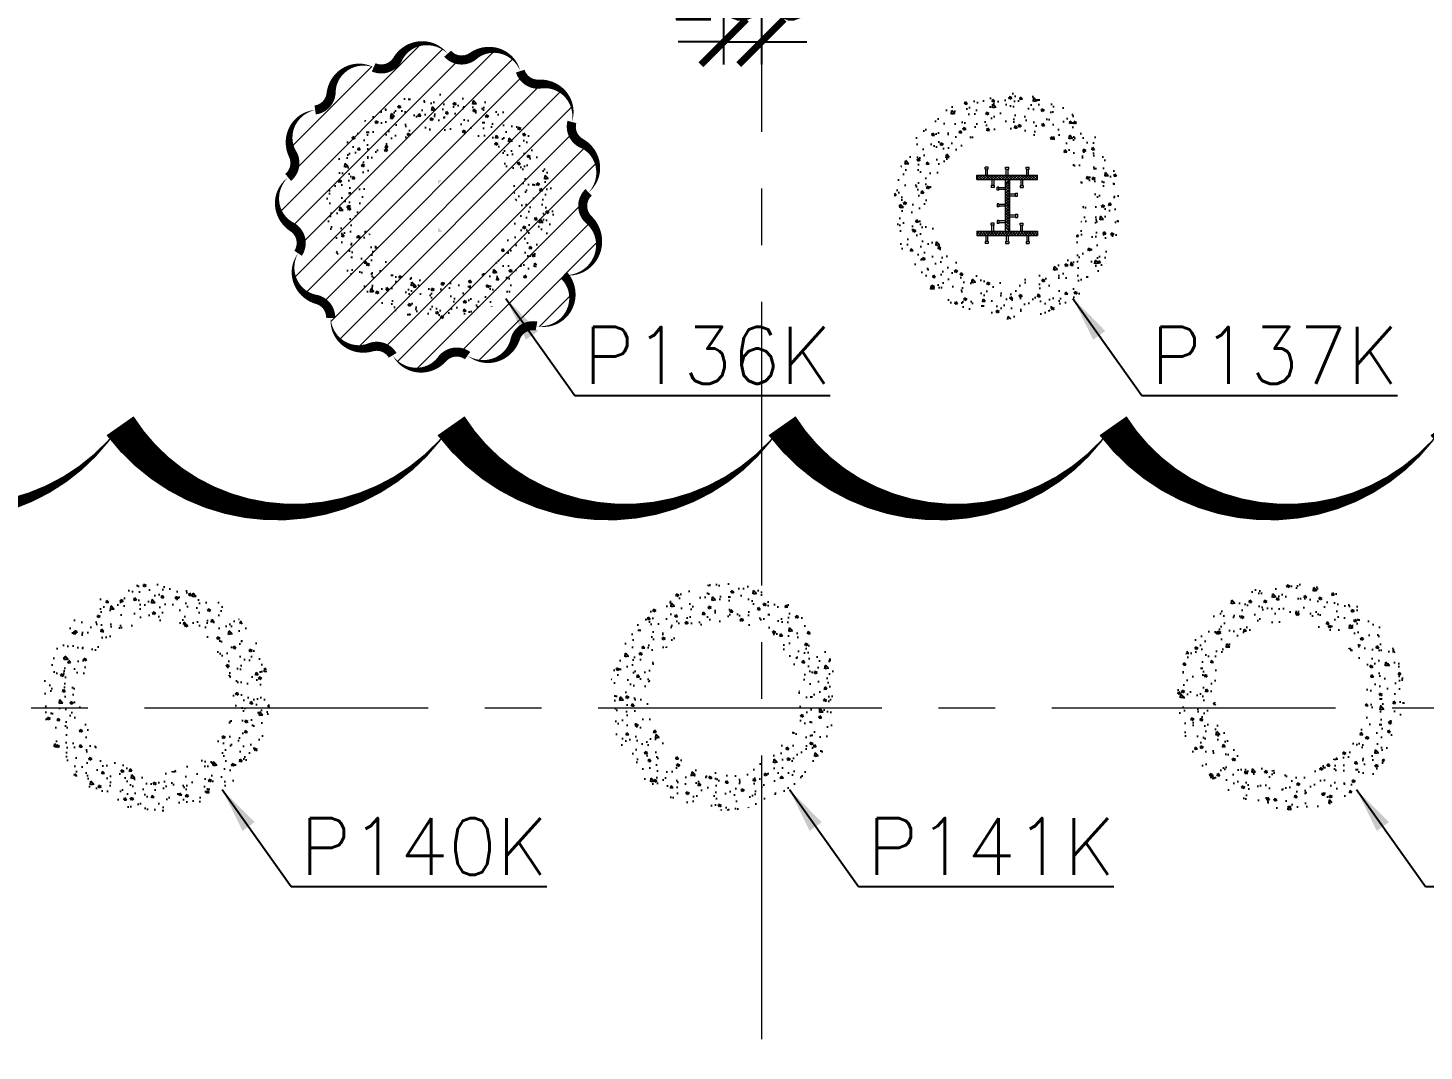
# Model space of a CAD drawing. Header units: millimetres. Extents: x -346728 to 1320345, y -537202 to -385966.
# Drawn here: x 165088 to 174320, y -442162 to -435397 of the extents above; entities that cross this region are included whole.
import ezdxf

# ---------------------------------------------------------------- set-up
doc = ezdxf.new("R2010")
doc.units = ezdxf.units.MM
doc.header["$LTSCALE"] = 100
doc.linetypes.add('X1326_GLB$0$CENTER', pattern=[2, 1.25, -0.25, 0.25, -0.25])
for name, color, linetype, lineweight in [('A-giao thong', 8, 'Continuous', 15), ('KCMANH', 8, 'Continuous', 13), ('KINGPOST', 5, 'Continuous', 20), ('X1326_GLB$0$A-tim', 8, 'X1326_GLB$0$CENTER', 9)]:
    doc.layers.add(name, color=color, linetype=linetype, lineweight=lineweight)
doc.layers.add('CL load', color=1, linetype='Continuous', plot=False)
for name, color, linetype in [('hach', 253, 'Continuous'), ('PILE MARK', 8, 'Continuous'), ('PL', 3, 'Continuous')]:
    doc.layers.add(name, color=color, linetype=linetype)
doc.styles.add('simplex', font='simplex.shx')
doc.dimstyles.new('100', dxfattribs={"dimscale": 150, "dimtxt": 2.5, "dimasz": 2, "dimexe": 1, "dimexo": 1, "dimgap": 1, "dimtad": 1, "dimdec": 0, "dimzin": 0, "dimdsep": 46, "dimtxsty": 'simplex', "dimblk": 'ARCHTICK', "dimcen": 1, "dimdle": 1, "dimclrd": 256, "dimclre": 256, "dimclrt": 6, "dimadec": 0, "dimazin": 0, "dimtfac": 1, "dimtdec": 0, "dimtix": 1, "dimtmove": 2, "dimatfit": 3, "dimfxl": 1, "dimtolj": 1, "dimtzin": 0, "dimarcsym": 0})
pattern_1 = [(45, (188543.33, 11377564.439), (-8.980256121, 8.980256121), []), (135, (188543.33, 11377564.439), (-8.980256121, -8.980256121), [])]

# ---------------------------------------------------------------- blocks, each defined once
blk = doc.blocks.new('_ArchTick')
at = {"color": 0, "linetype": 'ByBlock', "const_width": 0.15}
blk.add_lwpolyline([(-0.5, -0.5), (0.5, 0.5)], dxfattribs=at)
blk = doc.blocks.new('*D468')
at = {"layer": 'CL load', "lineweight": -2, "transparency": 16777216}
for p, q in [((169688.3, -434226.4), (169688.3, -435639.7)), ((169938.6, -434304.9), (169938.6, -435639.7)), ((169688.3, -435489.7), (169388.3, -435489.7)), ((169688.3, -435489.7), (169938.6, -435489.7)), ((169938.6, -435489.7), (170238.6, -435489.7))]:
    blk.add_line(p, q, dxfattribs=at)
at = {"layer": 'DEFPOINTS', "color": 0, "transparency": 16777216}
for p in [(169688.3, -434076.4, 0), (169938.6, -434154.9, 0), (169938.6, -435489.7)]:
    blk.add_point(p, dxfattribs=at)
at = {"layer": 'CL load', "lineweight": -2, "transparency": 16777216, "xscale": 300, "yscale": 300, "zscale": 300}
blk.add_blockref('_ArchTick', (169688.3, -435489.7), dxfattribs=at)
at = {"layer": 'CL load', "lineweight": -2, "transparency": 16777216, "xscale": 300, "yscale": 300, "zscale": 300, "rotation": 180}
blk.add_blockref('_ArchTick', (169938.6, -435489.7), dxfattribs=at)
at = {"layer": 'CL load', "color": 6, "transparency": 16777216, "insert": (169813.4, -435152.2), "char_height": 375, "attachment_point": 5, "style": 'simplex'}
blk.add_mtext('\\A1;250', dxfattribs=at)
blk = doc.blocks.new('LVL-KHUNGTEN')
blk.add_lwpolyline([(61072.9, 41092.8), (119123.5, 41092.8), (119123.5, 61.9), (61072.9, 61.9)], close=True)
blk = doc.blocks.new('KP50 TOI SAN L1')
at = {"ltscale": 0.1}
h = blk.add_hatch(color=3, dxfattribs=at)
h.dxf.hatch_style = 1
h.paths.add_polyline_path([(14.4, 171.2), (-14.4, 171.2), (-14.4, 142.4)])
h.paths.add_polyline_path([(-14.4, -142.4), (-14.4, -171.2), (14.4, -171.2)])
at = {"layer": 'KCMANH', "linetype": 'ByBlock'}
h = blk.add_hatch(dxfattribs=at)
h.set_pattern_fill('ANSI37', color=3, scale=4, style=0)
h.set_pattern_definition(pattern_1)
h.paths.add_polyline_path([(-200, 200), (-200, 171.2), (200, 171.2), (200, 200)])
h = blk.add_hatch(dxfattribs=at)
h.set_pattern_fill('ANSI37', color=3, scale=4, style=0)
h.set_pattern_definition([(45, (188728.93, 11377564.439), (-8.980256121, 8.980256121), []), (135, (188728.93, 11377564.439), (-8.980256121, -8.980256121), [])])
h.paths.add_polyline_path([(14.4, 171.2), (-14.4, 142.4), (-14.4, -142.4), (14.4, -171.2)])
h = blk.add_hatch(dxfattribs=at)
h.set_pattern_fill('ANSI37', color=3, scale=4, style=0)
h.set_pattern_definition(pattern_1)
h.paths.add_polyline_path([(-200, -171.2), (-200, -200), (200, -200), (200, -171.2)])
at = {"layer": 'KCMANH', "color": 3, "linetype": 'ByBlock'}
blk.add_line((-200, 200), (200, 200), dxfattribs=at)
at = {"layer": 'KCMANH', "linetype": 'ByBlock'}
for p, q in [((-125.2, 252.8), (-146, 252.8)), ((-146, 240), (-146, 252.8)), ((-125.2, 240), (-146, 240)), ((-142, 200), (-142, 240)), ((-129.2, 200), (-129.2, 240)), ((-125.2, 240), (-125.2, 252.8)), ((-10.4, 252.8), (10.4, 252.8)), ((-10.4, 240), (-10.4, 252.8)), ((-10.4, 240), (10.4, 240)), ((-6.4, 200), (-6.4, 240)), ((6.4, 200), (6.4, 240)), ((10.4, 240), (10.4, 252.8)), ((125.2, 252.8), (146, 252.8)), ((125.2, 240), (125.2, 252.8)), ((125.2, 240), (146, 240)), ((129.2, 200), (129.2, 240)), ((142, 200), (142, 240)), ((146, 240), (146, 252.8)), ((-85.2, 131.2), (-106, 131.2)), ((-106, 131.2), (-106, 118.4)), ((-85.2, 118.4), (-106, 118.4)), ((-102, 171.2), (-102, 131.2)), ((-89.2, 171.2), (-89.2, 131.2)), ((-85.2, 131.2), (-85.2, 118.4)), ((-67.2, 99.6), (-67.2, 120.4)), ((-54.4, 120.4), (-67.2, 120.4)), ((-54.4, 99.6), (-67.2, 99.6)), ((-54.4, 99.6), (-54.4, 120.4)), ((-14.4, 116.4), (-54.4, 116.4)), ((-14.4, 103.6), (-54.4, 103.6)), ((85.2, 131.2), (106, 131.2)), ((85.2, 131.2), (85.2, 118.4)), ((85.2, 118.4), (106, 118.4)), ((89.2, 171.2), (89.2, 131.2)), ((102, 171.2), (102, 131.2)), ((106, 131.2), (106, 118.4)), ((-67.2, 10.4), (-67.2, -10.4)), ((-54.4, 10.4), (-67.2, 10.4)), ((-54.4, 10.4), (-54.4, -10.4)), ((-14.4, 6.4), (-54.4, 6.4)), ((14.4, 76.4), (54.4, 76.4)), ((14.4, 63.6), (54.4, 63.6)), ((54.4, 59.6), (54.4, 80.4)), ((54.4, 80.4), (67.2, 80.4)), ((54.4, 59.6), (67.2, 59.6)), ((67.2, 59.6), (67.2, 80.4)), ((-54.4, -10.4), (-67.2, -10.4)), ((-14.4, -6.4), (-54.4, -6.4)), ((14.4, -63.6), (54.4, -63.6)), ((14.4, -76.4), (54.4, -76.4)), ((54.4, -59.6), (54.4, -80.4)), ((54.4, -59.6), (67.2, -59.6)), ((54.4, -80.4), (67.2, -80.4)), ((67.2, -59.6), (67.2, -80.4)), ((-85.2, -118.4), (-106, -118.4)), ((-106, -131.2), (-106, -118.4)), ((-85.2, -131.2), (-106, -131.2)), ((-102, -171.2), (-102, -131.2)), ((-89.2, -171.2), (-89.2, -131.2)), ((-85.2, -131.2), (-85.2, -118.4)), ((-67.2, -99.6), (-67.2, -120.4)), ((-54.4, -99.6), (-67.2, -99.6)), ((-54.4, -120.4), (-67.2, -120.4)), ((-54.4, -99.6), (-54.4, -120.4)), ((-14.4, -103.6), (-54.4, -103.6)), ((-14.4, -116.4), (-54.4, -116.4)), ((85.2, -118.4), (106, -118.4)), ((85.2, -131.2), (85.2, -118.4)), ((85.2, -131.2), (106, -131.2)), ((89.2, -171.2), (89.2, -131.2)), ((102, -171.2), (102, -131.2)), ((106, -131.2), (106, -118.4)), ((-125.2, -240), (-146, -240)), ((-146, -240), (-146, -252.8)), ((-125.2, -252.8), (-146, -252.8)), ((-142, -200), (-142, -240)), ((-129.2, -200), (-129.2, -240)), ((-125.2, -240), (-125.2, -252.8)), ((-10.4, -240), (10.4, -240)), ((-10.4, -240), (-10.4, -252.8)), ((-10.4, -252.8), (10.4, -252.8)), ((-6.4, -200), (-6.4, -240)), ((6.4, -200), (6.4, -240)), ((10.4, -240), (10.4, -252.8)), ((125.2, -240), (146, -240)), ((125.2, -240), (125.2, -252.8)), ((125.2, -252.8), (146, -252.8)), ((129.2, -200), (129.2, -240)), ((142, -200), (142, -240)), ((146, -240), (146, -252.8))]:
    blk.add_line(p, q, dxfattribs=at)
at = {"layer": 'KINGPOST', "color": 3, "linetype": 'ByBlock'}
for p, q in [((-200, 171.2), (-200, 200)), ((200, 171.2), (200, 200)), ((-200, 171.2), (200, 171.2)), ((-14.4, 171.2), (-14.4, -171.2)), ((-14.4, 142.4), (14.4, 171.2)), ((14.4, 171.2), (14.4, -171.2)), ((-200, -171.2), (200, -171.2)), ((-200, -171.2), (-200, -200)), ((-14.4, -142.4), (14.4, -171.2)), ((200, -171.2), (200, -200)), ((-200, -200), (200, -200))]:
    blk.add_line(p, q, dxfattribs=at)
at = {"layer": 'KINGPOST', "color": 6, "linetype": 'ByBlock'}
blk.add_lwpolyline([(-14.4, 0), (14.4, 0)], dxfattribs=at)
blk = doc.blocks.new('B1 Kingpost Layout Plan1')
at = {"layer": 'KCMANH', "linetype": 'ByBlock'}
blk.add_blockref('KP50 TOI SAN L1', (21199.6, -21803.8, 0), dxfattribs=at)

msp = doc.modelspace()

# ---------------------------------------------------------------- hatches: boundary and pattern name
at = {"ltscale": 0.1}
h = msp.add_hatch(color=3, dxfattribs=at)
h.dxf.hatch_style = 1
h.paths.add_polyline_path([(167827.7, -436402.8), (167798.9, -436402.8), (167798.9, -436431.6)])
h.paths.add_polyline_path([(167798.9, -436716.4), (167798.9, -436745.2), (167827.7, -436745.2)])
at = {"layer": 'A-giao thong', "transparency": 33554572}
h = msp.add_hatch(dxfattribs=at)
h.set_pattern_fill('ANSI31', color=256, scale=1000)
h.set_pattern_definition([(45, (129464.31, -533830.62), (-88.38835, 88.38835), [])])
edge = h.paths.add_edge_path()
edge.add_arc((168658.4, -436338.3), 200.1, 313.189, 423.189)
edge.add_arc((168804.2, -436049.8), 123.2, 165.32463, 243.189, ccw=False)
edge.add_arc((168491.2, -435967.8), 200.3, 345.32463, 455.32463)
edge.add_arc((168461.2, -435645.7), 123.2, 197.45235, 275.32463, ccw=False)
edge.add_arc((168152.7, -435742.7), 200.2, 17.45235, 127.45235)
edge.add_arc((167956, -435485.9), 123.2, 221.33742, 307.45235, ccw=False)
edge.add_arc((167711, -435701.5), 203.2, 41.33742, 151.33742)
edge.add_arc((167424.6, -435545), 123.2, 245.97207, 331.33742, ccw=False)
edge.add_arc((167292.9, -435840.4), 200.3, 65.97207, 175.97207)
edge.add_arc((166970.2, -435817.6), 123.2, 278.09941, 355.97207, ccw=False)
edge.add_arc((167015.8, -436137.9), 200.3, 98.09941, 208.09941)
edge.add_arc((166730.4, -436290.3), 123.2, -50.51419, 28.09941, ccw=False)
edge.add_arc((166936.4, -436540.2), 200.7, 129.48581, 239.48581)
edge.add_arc((166771.9, -436819.2), 123.2, -33.38585, 59.48581, ccw=False)
edge.add_arc((167041.9, -436997.1), 200.1, 146.61415, 256.61415)
edge.add_arc((166967, -437311.6), 123.2, -1.25134, 76.61415, ccw=False)
edge.add_arc((167290.5, -437318.7), 200.3, 178.74866, 288.74866)
edge.add_arc((167394.5, -437625), 123.2, 30.87684, 108.74866, ccw=False)
edge.add_arc((167672, -437459.1), 200.2, 210.87684, 320.87684)
edge.add_arc((167922.9, -437663.1), 123.2, 54.01227, 140.87684, ccw=False)
edge.add_arc((168114.7, -437399.1), 203.1, 234.01227, 344.01227)
edge.add_arc((168428.4, -437489), 123.2, 79.39644, 164.01227, ccw=False)
edge.add_arc((168487.9, -437171), 200.3, 259.39644, 404.1286)
edge.add_arc((168652.8, -436820.7), 212, 264.27964, 407.39823)
edge.add_arc((168879.6, -436574), 123.2, 133.189, 227.39823, ccw=False)
at = {"layer": 'hach'}
h = msp.add_hatch(dxfattribs=at)
h.set_pattern_fill('ANSI31', color=256, scale=70)
h.set_pattern_definition([(45, (121918.56, -508591.22), (-157.15448, 157.15448), [])])
h.paths.add_polyline_path([(142200.7, -410142.2), (128621.2, -428107.5), (155914.1, -501359), (162214.1, -503970.9), (238136.4, -469396.6), (242695.2, -462329.4), (242687.2, -415142.7), (237685.1, -410142.2)])
h.paths.add_polyline_path([(142797.9, -411342.2), (129975.7, -428305.7), (156856.2, -500450.6), (162191.6, -502662.6), (237318.8, -468450.4), (241495.1, -461976.1), (241487, -415639.4), (237188.2, -411342.2)], flags=16)
h = msp.add_hatch(dxfattribs=at)
h.set_pattern_fill('AR-CONC', color=256, scale=4)
h.set_pattern_definition([(50, (121918.56, -508591.2), (728.7387, -63.7563), [76.2, -838.2]), (355, (121918.56, -508591.2), (-140.9737, 764.2274), [60.96, -670.5623]), (100.45144, (121979.3, -508596.54), (587.765, 700.471), [64.76, -712.361]), (46.1842, (121918.6, -508388), (1084.316, -168.1693), [114.3, -1257.3]), (96.63556, (122008.9, -508402), (949.6165, 989.7045), [97.14, -1068.5424]), (351.18415, (121918.6, -508388), (949.6165, 989.7045), [91.44, -1005.839]), (21, (122020.16, -508438.8), (606.4576, -409.0608), [76.2, -838.2]), (326, (122020.16, -508438.8), (247.208, 736.752), [60.96, -670.56]), (71.45144, (122070.7, -508472.9), (853.6657, 327.691), [64.76, -712.3598]), (37.5, (121918.56, -508591.22), (12.3544, 338.22016), [0, -662.432, 0, -680.72, 0, -673.1]), (7.5, (121918.56, -508591.22), (267.27865, 400.7223), [0, -388.112, 0, -647.192, 0, -256.54]), (327.5, (121692, -508591.22), (542.3624, -22.91498), [0, -254, 0, -792.48, 0, -1051.56]), (317.5, (121590.4, -508591.2), (592.5167, 101.706), [0, -330.2, 0, -526.288, 0, -746.76])])
h.paths.add_polyline_path([(142200.7, -410142.2), (128621.2, -428107.5), (155914.1, -501359), (162214.1, -503970.9), (238136.4, -469396.6), (242695.2, -462329.4), (242687.2, -415142.7), (237685.1, -410142.2)])
h.paths.add_polyline_path([(142797.9, -411342.2), (129975.7, -428305.7), (156856.2, -500450.6), (162191.6, -502662.6), (237318.8, -468450.4), (241495.1, -461976.1), (241487, -415639.4), (237188.2, -411342.2)], flags=16)
at = {"layer": 'PL'}
h = msp.add_hatch(dxfattribs=at)
h.set_pattern_fill('AR-CONC', color=6)
h.set_pattern_definition([(130, (175315.04, -449035.26), (-182.1847, -15.9391), [19.05, -209.55]), (185, (175315.04, -449035.26), (35.2434, 191.0568), [15.24, -167.6406]), (79.5486, (175299.86, -449036.6), (-146.9412, 175.1178), [16.19, -178.0902]), (133.8158, (175315.04, -448984.46), (-271.079, -42.0423), [28.575, -314.325]), (83.3644, (175292.45, -448987.97), (-237.404, 247.426), [24.285, -267.1356]), (188.8158, (175315.04, -448984.46), (-237.404, 247.426), [22.86, -251.4597]), (159, (175289.64, -448997.16), (-151.6144, -102.2652), [19.05, -209.55]), (214, (175289.64, -448997.16), (-61.802, 184.188), [15.24, -167.64]), (108.5486, (175277.01, -449005.69), (-213.4164, 81.9228), [16.19, -178.09]), (142.5, (175315.043, -449035.264), (-3.0886, 84.55504), [0, -165.608, 0, -170.18, 0, -168.275]), (172.5, (175315.04, -449035.26), (-66.81966, 100.1806), [0, -97.028, 0, -161.798, 0, -64.135]), (212.5, (175371.685, -449035.264), (-135.5906, -5.72874), [0, -63.5, 0, -198.12, 0, -262.89]), (222.5, (175397.09, -449035.26), (-148.1292, 25.4265), [0, -82.55, 0, -131.572, 0, -186.69])])
edge = h.paths.add_edge_path()
edge.add_ellipse((167813.3, -436574), major_axis=(530.3, 530.3), ratio=1, start_angle=135, end_angle=315)
edge.add_ellipse((167813.3, -436574), major_axis=(530.3, 530.3), ratio=1, start_angle=315, end_angle=495)
edge = h.paths.add_edge_path(flags=16)
edge.add_ellipse((167813.3, -436574), major_axis=(-353.6, 353.6), ratio=1, start_angle=45, end_angle=225, ccw=False)
edge.add_ellipse((167813.3, -436574), major_axis=(-353.6, 353.6), ratio=1, start_angle=-135, end_angle=45, ccw=False)
h.paths.add_polyline_path([(167813.3, -436074), (168246.3, -436824), (167380.3, -436824)], flags=0)
h = msp.add_hatch(dxfattribs=at)
h.set_pattern_fill('AR-CONC', color=6)
h.set_pattern_definition([(130, (175315.04, -449035.26), (-182.1847, -15.9391), [19.05, -209.55]), (185, (175315.04, -449035.26), (35.2434, 191.0568), [15.24, -167.6406]), (79.5486, (175299.86, -449036.6), (-146.9412, 175.1178), [16.19, -178.0902]), (133.8158, (175315.04, -448984.46), (-271.079, -42.0423), [28.575, -314.325]), (83.3644, (175292.45, -448987.97), (-237.404, 247.426), [24.285, -267.1356]), (188.8158, (175315.04, -448984.46), (-237.404, 247.426), [22.86, -251.4597]), (159, (175289.64, -448997.16), (-151.6144, -102.2652), [19.05, -209.55]), (214, (175289.64, -448997.16), (-61.802, 184.188), [15.24, -167.64]), (108.5486, (175277.01, -449005.69), (-213.4164, 81.9228), [16.19, -178.09]), (142.5, (175315.043, -449035.264), (-3.0886, 84.55504), [0, -165.608, 0, -170.18, 0, -168.275]), (172.5, (175315.04, -449035.26), (-66.81966, 100.1806), [0, -97.028, 0, -161.798, 0, -64.135]), (212.5, (175371.685, -449035.264), (-135.5906, -5.72874), [0, -63.5, 0, -198.12, 0, -262.89]), (222.5, (175397.09, -449035.26), (-148.1292, 25.4265), [0, -82.55, 0, -131.572, 0, -186.69])])
edge = h.paths.add_edge_path()
edge.add_ellipse((167813.3, -436574), major_axis=(530.3, 530.3), ratio=1, start_angle=135, end_angle=315)
edge.add_ellipse((167813.3, -436574), major_axis=(530.3, 530.3), ratio=1, start_angle=315, end_angle=495)
edge = h.paths.add_edge_path(flags=16)
edge.add_ellipse((167813.3, -436574), major_axis=(-353.6, 353.6), ratio=1, start_angle=45, end_angle=225, ccw=False)
edge.add_ellipse((167813.3, -436574), major_axis=(353.6, 353.6), ratio=1, start_angle=-45, end_angle=135, ccw=False)
h.paths.add_polyline_path([(167813.3, -436074), (168246.3, -436824), (167380.3, -436824)], flags=0)
h = msp.add_hatch(dxfattribs=at)
h.set_pattern_fill('AR-CONC', color=6)
h.set_pattern_definition([(130, (171565.04, -449035.26), (-182.1847, -15.9391), [19.05, -209.55]), (185, (171565.04, -449035.26), (35.2434, 191.0568), [15.24, -167.6406]), (79.5486, (171549.86, -449036.6), (-146.9412, 175.1178), [16.19, -178.0902]), (133.8158, (171565.04, -448984.46), (-271.079, -42.0423), [28.575, -314.325]), (83.3644, (171542.45, -448987.97), (-237.404, 247.426), [24.285, -267.1356]), (188.8158, (171565.04, -448984.46), (-237.404, 247.426), [22.86, -251.46]), (159, (171539.64, -448997.16), (-151.6144, -102.2652), [19.05, -209.55]), (214, (171539.64, -448997.16), (-61.802, 184.188), [15.24, -167.64]), (108.5486, (171527.01, -449005.69), (-213.4164, 81.9228), [16.19, -178.09]), (142.5, (171565.043, -449035.264), (-3.0886, 84.55504), [0, -165.608, 0, -170.18, 0, -168.275]), (172.5, (171565.04, -449035.26), (-66.81966, 100.1806), [0, -97.028, 0, -161.798, 0, -64.135]), (212.5, (171621.685, -449035.264), (-135.5906, -5.72874), [0, -63.5, 0, -198.12, 0, -262.89]), (222.5, (171647.09, -449035.26), (-148.1292, 25.4265), [0, -82.55, 0, -131.572, 0, -186.69])])
edge = h.paths.add_edge_path()
edge.add_ellipse((171563.3, -436574), major_axis=(530.3, 530.3), ratio=1, start_angle=135, end_angle=315)
edge.add_ellipse((171563.3, -436574), major_axis=(530.3, 530.3), ratio=1, start_angle=315, end_angle=495)
edge = h.paths.add_edge_path(flags=16)
edge.add_ellipse((171563.3, -436574), major_axis=(-353.6, 353.6), ratio=1, start_angle=45, end_angle=225, ccw=False)
edge.add_ellipse((171563.3, -436574), major_axis=(-353.6, 353.6), ratio=1, start_angle=-135, end_angle=45, ccw=False)
h.paths.add_polyline_path([(171563.3, -436074), (171996.3, -436824), (171130.3, -436824)], flags=0)
h = msp.add_hatch(dxfattribs=at)
h.set_pattern_fill('AR-CONC', color=6)
h.set_pattern_definition([(130, (171565.04, -449035.26), (-182.1847, -15.9391), [19.05, -209.55]), (185, (171565.04, -449035.26), (35.2434, 191.0568), [15.24, -167.6406]), (79.5486, (171549.86, -449036.6), (-146.9412, 175.1178), [16.19, -178.0902]), (133.8158, (171565.04, -448984.46), (-271.079, -42.0423), [28.575, -314.325]), (83.3644, (171542.45, -448987.97), (-237.404, 247.426), [24.285, -267.1356]), (188.8158, (171565.04, -448984.46), (-237.404, 247.426), [22.86, -251.46]), (159, (171539.64, -448997.16), (-151.6144, -102.2652), [19.05, -209.55]), (214, (171539.64, -448997.16), (-61.802, 184.188), [15.24, -167.64]), (108.5486, (171527.01, -449005.69), (-213.4164, 81.9228), [16.19, -178.09]), (142.5, (171565.043, -449035.264), (-3.0886, 84.55504), [0, -165.608, 0, -170.18, 0, -168.275]), (172.5, (171565.04, -449035.26), (-66.81966, 100.1806), [0, -97.028, 0, -161.798, 0, -64.135]), (212.5, (171621.685, -449035.264), (-135.5906, -5.72874), [0, -63.5, 0, -198.12, 0, -262.89]), (222.5, (171647.09, -449035.26), (-148.1292, 25.4265), [0, -82.55, 0, -131.572, 0, -186.69])])
edge = h.paths.add_edge_path()
edge.add_ellipse((171563.3, -436574), major_axis=(530.3, 530.3), ratio=1, start_angle=135, end_angle=315)
edge.add_ellipse((171563.3, -436574), major_axis=(530.3, 530.3), ratio=1, start_angle=315, end_angle=495)
edge = h.paths.add_edge_path(flags=16)
edge.add_ellipse((171563.3, -436574), major_axis=(-353.6, 353.6), ratio=1, start_angle=45, end_angle=225, ccw=False)
edge.add_ellipse((171563.3, -436574), major_axis=(353.6, 353.6), ratio=1, start_angle=-45, end_angle=135, ccw=False)
h.paths.add_polyline_path([(171563.3, -436074), (171996.3, -436824), (171130.3, -436824)], flags=0)
h = msp.add_hatch(dxfattribs=at)
h.set_pattern_fill('AR-CONC', color=6)
h.set_pattern_definition([(130, (177190.04, -452282.86), (-182.1847, -15.9391), [19.05, -209.55]), (185, (177190.04, -452282.86), (35.2434, 191.0568), [15.24, -167.6406]), (79.5486, (177174.86, -452284.19), (-146.9412, 175.1178), [16.19, -178.0902]), (133.8158, (177190.04, -452232.06), (-271.079, -42.0423), [28.575, -314.325]), (83.3644, (177167.45, -452235.56), (-237.404, 247.426), [24.285, -267.1356]), (188.8158, (177190.04, -452232.06), (-237.404, 247.426), [22.86, -251.4597]), (159, (177164.64, -452244.76), (-151.6144, -102.2652), [19.05, -209.55]), (214, (177164.64, -452244.76), (-61.802, 184.188), [15.24, -167.64]), (108.5486, (177152.01, -452253.28), (-213.4164, 81.9228), [16.19, -178.09]), (142.5, (177190.043, -452282.86), (-3.0886, 84.55504), [0, -165.608, 0, -170.18, 0, -168.275]), (172.5, (177190.04, -452282.86), (-66.81966, 100.18057), [0, -97.028, 0, -161.798, 0, -64.135]), (212.5, (177246.685, -452282.86), (-135.5906, -5.72874), [0, -63.5, 0, -198.12, 0, -262.89]), (222.5, (177272.09, -452282.86), (-148.1292, 25.4265), [0, -82.55, 0, -131.572, 0, -186.69])])
edge = h.paths.add_edge_path()
edge.add_ellipse((165938.3, -439821.6), major_axis=(-530.3, 530.3), ratio=1, start_angle=45, end_angle=225)
edge.add_ellipse((165938.3, -439821.6), major_axis=(530.3, 530.3), ratio=1, start_angle=315, end_angle=495)
edge = h.paths.add_edge_path(flags=16)
edge.add_ellipse((165938.3, -439821.6), major_axis=(353.6, 353.6), ratio=1, start_angle=135, end_angle=315, ccw=False)
edge.add_ellipse((165938.3, -439821.6), major_axis=(-353.6, 353.6), ratio=1, start_angle=-135, end_angle=45, ccw=False)
h.paths.add_polyline_path([(165938.3, -439321.6), (166371.3, -440071.6), (165505.3, -440071.6)], flags=0)
h = msp.add_hatch(dxfattribs=at)
h.set_pattern_fill('AR-CONC', color=6)
h.set_pattern_definition([(130, (177190.04, -452282.86), (-182.1847, -15.9391), [19.05, -209.55]), (185, (177190.04, -452282.86), (35.2434, 191.0568), [15.24, -167.6406]), (79.5486, (177174.86, -452284.19), (-146.9412, 175.1178), [16.19, -178.0902]), (133.8158, (177190.04, -452232.06), (-271.079, -42.0423), [28.575, -314.325]), (83.3644, (177167.45, -452235.56), (-237.404, 247.426), [24.285, -267.1356]), (188.8158, (177190.04, -452232.06), (-237.404, 247.426), [22.86, -251.4597]), (159, (177164.64, -452244.76), (-151.6144, -102.2652), [19.05, -209.55]), (214, (177164.64, -452244.76), (-61.802, 184.188), [15.24, -167.64]), (108.5486, (177152.01, -452253.28), (-213.4164, 81.9228), [16.19, -178.09]), (142.5, (177190.043, -452282.86), (-3.0886, 84.55504), [0, -165.608, 0, -170.18, 0, -168.275]), (172.5, (177190.04, -452282.86), (-66.81966, 100.18057), [0, -97.028, 0, -161.798, 0, -64.135]), (212.5, (177246.685, -452282.86), (-135.5906, -5.72874), [0, -63.5, 0, -198.12, 0, -262.89]), (222.5, (177272.09, -452282.86), (-148.1292, 25.4265), [0, -82.55, 0, -131.572, 0, -186.69])])
edge = h.paths.add_edge_path()
edge.add_ellipse((165938.3, -439821.6), major_axis=(530.3, 530.3), ratio=1, start_angle=135, end_angle=315)
edge.add_ellipse((165938.3, -439821.6), major_axis=(-530.3, 530.3), ratio=1, start_angle=225, end_angle=405)
edge = h.paths.add_edge_path(flags=16)
edge.add_ellipse((165938.3, -439821.6), major_axis=(-353.6, 353.6), ratio=1, start_angle=45, end_angle=225, ccw=False)
edge.add_ellipse((165938.3, -439821.6), major_axis=(353.6, 353.6), ratio=1, start_angle=-45, end_angle=135, ccw=False)
h.paths.add_polyline_path([(165938.3, -439321.6), (166371.3, -440071.6), (165505.3, -440071.6)], flags=0)
h = msp.add_hatch(dxfattribs=at)
h.set_pattern_fill('AR-CONC', color=6)
h.set_pattern_definition([(130, (173440.04, -452282.86), (-182.1847, -15.9391), [19.05, -209.55]), (185, (173440.04, -452282.86), (35.2434, 191.0568), [15.24, -167.6406]), (79.5486, (173424.86, -452284.19), (-146.9412, 175.1178), [16.19, -178.0902]), (133.8158, (173440.04, -452232.06), (-271.079, -42.0423), [28.575, -314.325]), (83.3644, (173417.45, -452235.56), (-237.404, 247.426), [24.285, -267.1356]), (188.8158, (173440.04, -452232.06), (-237.404, 247.426), [22.86, -251.46]), (159, (173414.64, -452244.76), (-151.6144, -102.2652), [19.05, -209.55]), (214, (173414.64, -452244.76), (-61.802, 184.188), [15.24, -167.64]), (108.5486, (173402.01, -452253.28), (-213.4164, 81.9228), [16.19, -178.09]), (142.5, (173440.043, -452282.86), (-3.0886, 84.55504), [0, -165.608, 0, -170.18, 0, -168.275]), (172.5, (173440.04, -452282.86), (-66.81966, 100.1806), [0, -97.028, 0, -161.798, 0, -64.135]), (212.5, (173496.685, -452282.86), (-135.5906, -5.72874), [0, -63.5, 0, -198.12, 0, -262.89]), (222.5, (173522.09, -452282.86), (-148.1292, 25.4265), [0, -82.55, 0, -131.572, 0, -186.69])])
edge = h.paths.add_edge_path()
edge.add_ellipse((169688.3, -439821.6), major_axis=(-530.3, 530.3), ratio=1, start_angle=45, end_angle=225)
edge.add_ellipse((169688.3, -439821.6), major_axis=(530.3, 530.3), ratio=1, start_angle=315, end_angle=495)
edge = h.paths.add_edge_path(flags=16)
edge.add_ellipse((169688.3, -439821.6), major_axis=(353.6, 353.6), ratio=1, start_angle=135, end_angle=315, ccw=False)
edge.add_ellipse((169688.3, -439821.6), major_axis=(-353.6, 353.6), ratio=1, start_angle=-135, end_angle=45, ccw=False)
h.paths.add_polyline_path([(169688.3, -439321.6), (170121.3, -440071.6), (169255.3, -440071.6)], flags=0)
h = msp.add_hatch(dxfattribs=at)
h.set_pattern_fill('AR-CONC', color=6)
h.set_pattern_definition([(130, (173440.04, -452282.86), (-182.1847, -15.9391), [19.05, -209.55]), (185, (173440.04, -452282.86), (35.2434, 191.0568), [15.24, -167.6406]), (79.5486, (173424.86, -452284.19), (-146.9412, 175.1178), [16.19, -178.0902]), (133.8158, (173440.04, -452232.06), (-271.079, -42.0423), [28.575, -314.325]), (83.3644, (173417.45, -452235.56), (-237.404, 247.426), [24.285, -267.1356]), (188.8158, (173440.04, -452232.06), (-237.404, 247.426), [22.86, -251.46]), (159, (173414.64, -452244.76), (-151.6144, -102.2652), [19.05, -209.55]), (214, (173414.64, -452244.76), (-61.802, 184.188), [15.24, -167.64]), (108.5486, (173402.01, -452253.28), (-213.4164, 81.9228), [16.19, -178.09]), (142.5, (173440.043, -452282.86), (-3.0886, 84.55504), [0, -165.608, 0, -170.18, 0, -168.275]), (172.5, (173440.04, -452282.86), (-66.81966, 100.1806), [0, -97.028, 0, -161.798, 0, -64.135]), (212.5, (173496.685, -452282.86), (-135.5906, -5.72874), [0, -63.5, 0, -198.12, 0, -262.89]), (222.5, (173522.09, -452282.86), (-148.1292, 25.4265), [0, -82.55, 0, -131.572, 0, -186.69])])
edge = h.paths.add_edge_path()
edge.add_ellipse((169688.3, -439821.6), major_axis=(530.3, 530.3), ratio=1, start_angle=135, end_angle=315)
edge.add_ellipse((169688.3, -439821.6), major_axis=(-530.3, 530.3), ratio=1, start_angle=225, end_angle=405)
edge = h.paths.add_edge_path(flags=16)
edge.add_ellipse((169688.3, -439821.6), major_axis=(-353.6, 353.6), ratio=1, start_angle=45, end_angle=225, ccw=False)
edge.add_ellipse((169688.3, -439821.6), major_axis=(353.6, 353.6), ratio=1, start_angle=-45, end_angle=135, ccw=False)
h.paths.add_polyline_path([(169688.3, -439321.6), (170121.3, -440071.6), (169255.3, -440071.6)], flags=0)
h = msp.add_hatch(dxfattribs=at)
h.set_pattern_fill('AR-CONC', color=6)
h.set_pattern_definition([(130, (169690.04, -452282.86), (-182.1847, -15.9391), [19.05, -209.55]), (185, (169690.04, -452282.86), (35.2434, 191.0568), [15.24, -167.6406]), (79.5486, (169674.86, -452284.19), (-146.9412, 175.1178), [16.19, -178.0902]), (133.8158, (169690.04, -452232.06), (-271.079, -42.0423), [28.575, -314.325]), (83.3644, (169667.45, -452235.56), (-237.404, 247.426), [24.285, -267.1356]), (188.8158, (169690.04, -452232.06), (-237.404, 247.426), [22.86, -251.46]), (159, (169664.64, -452244.76), (-151.6144, -102.2652), [19.05, -209.55]), (214, (169664.64, -452244.76), (-61.802, 184.188), [15.24, -167.64]), (108.5486, (169652.01, -452253.28), (-213.4164, 81.9228), [16.19, -178.09]), (142.5, (169690.043, -452282.86), (-3.0886, 84.55504), [0, -165.608, 0, -170.18, 0, -168.275]), (172.5, (169690.04, -452282.86), (-66.81966, 100.1806), [0, -97.028, 0, -161.798, 0, -64.135]), (212.5, (169746.685, -452282.86), (-135.5906, -5.72874), [0, -63.5, 0, -198.12, 0, -262.89]), (222.5, (169772.09, -452282.86), (-148.1292, 25.4265), [0, -82.55, 0, -131.572, 0, -186.69])])
edge = h.paths.add_edge_path()
edge.add_ellipse((173438.3, -439821.6), major_axis=(-530.3, 530.3), ratio=1, start_angle=45, end_angle=225)
edge.add_ellipse((173438.3, -439821.6), major_axis=(530.3, 530.3), ratio=1, start_angle=315, end_angle=495)
edge = h.paths.add_edge_path(flags=16)
edge.add_ellipse((173438.3, -439821.6), major_axis=(353.6, 353.6), ratio=1, start_angle=135, end_angle=315, ccw=False)
edge.add_ellipse((173438.3, -439821.6), major_axis=(-353.6, 353.6), ratio=1, start_angle=-135, end_angle=45, ccw=False)
h.paths.add_polyline_path([(173438.3, -439321.6), (173871.3, -440071.6), (173005.3, -440071.6)], flags=0)
h = msp.add_hatch(dxfattribs=at)
h.set_pattern_fill('AR-CONC', color=6)
h.set_pattern_definition([(130, (169690.04, -452282.86), (-182.1847, -15.9391), [19.05, -209.55]), (185, (169690.04, -452282.86), (35.2434, 191.0568), [15.24, -167.6406]), (79.5486, (169674.86, -452284.19), (-146.9412, 175.1178), [16.19, -178.0902]), (133.8158, (169690.04, -452232.06), (-271.079, -42.0423), [28.575, -314.325]), (83.3644, (169667.45, -452235.56), (-237.404, 247.426), [24.285, -267.1356]), (188.8158, (169690.04, -452232.06), (-237.404, 247.426), [22.86, -251.46]), (159, (169664.64, -452244.76), (-151.6144, -102.2652), [19.05, -209.55]), (214, (169664.64, -452244.76), (-61.802, 184.188), [15.24, -167.64]), (108.5486, (169652.01, -452253.28), (-213.4164, 81.9228), [16.19, -178.09]), (142.5, (169690.043, -452282.86), (-3.0886, 84.55504), [0, -165.608, 0, -170.18, 0, -168.275]), (172.5, (169690.04, -452282.86), (-66.81966, 100.1806), [0, -97.028, 0, -161.798, 0, -64.135]), (212.5, (169746.685, -452282.86), (-135.5906, -5.72874), [0, -63.5, 0, -198.12, 0, -262.89]), (222.5, (169772.09, -452282.86), (-148.1292, 25.4265), [0, -82.55, 0, -131.572, 0, -186.69])])
edge = h.paths.add_edge_path()
edge.add_ellipse((173438.3, -439821.6), major_axis=(530.3, 530.3), ratio=1, start_angle=135, end_angle=315)
edge.add_ellipse((173438.3, -439821.6), major_axis=(-530.3, 530.3), ratio=1, start_angle=225, end_angle=405)
edge = h.paths.add_edge_path(flags=16)
edge.add_ellipse((173438.3, -439821.6), major_axis=(-353.6, 353.6), ratio=1, start_angle=45, end_angle=225, ccw=False)
edge.add_ellipse((173438.3, -439821.6), major_axis=(353.6, 353.6), ratio=1, start_angle=-45, end_angle=135, ccw=False)
h.paths.add_polyline_path([(173438.3, -439321.6), (173871.3, -440071.6), (173005.3, -440071.6)], flags=0)

# ---------------------------------------------------------------- linework, layer by layer
at = {"elevation": -1404.9}
msp.add_lwpolyline([(185394, -438027.6, 0, 218.9, -0.520567), (183205.5, -438027.6, 0, 218.9, -0.520567), (181017, -438027.6, 0, 218.9, -0.520567), (178828.5, -438027.6, 0, 218.9, -0.520567), (176640, -438027.6, 0, 218.9, -0.520567), (174451.5, -438027.6, 0, 218.9, -0.520567), (172263, -438027.6, 0, 218.9, -0.520567), (170074.5, -438027.6, 0, 218.9, -0.520567), (167885.9, -438027.6, 0, 218.9, -0.520567), (165697.4, -438027.6, 0, 218.9, -0.520567), (163508.9, -438027.6, 0, 218.9, -0.520567), (161320.4, -438027.6, 0, 218.9, -0.520567), (159131.9, -438027.6, 0, 218.9, -0.520567), (156943.4, -438027.6, 0, 218.9, -0.520567), (154754.9, -438027.6, 0, 218.9, -0.520567), (152566.4, -438027.6, 0, 218.9, -0.520567), (150377.9, -438027.6, 0, 218.9, -0.520567), (150097.2, -436119.7, 0, 218.9, -0.520567), (150097.2, -433931.2, 0, 218.9, -0.520567)], format="xyseb", dxfattribs=at)
at = {"color": 5, "elevation": -2718.3}
msp.add_lwpolyline([(168795.3, -436484.2, 0, 60, 0.520567), (168748.6, -436159.7, 60, 60, -0.353453), (168685, -436018.6, 0, 60, 0.520567), (168472.6, -435768.3, 60, 60, -0.353492), (168343.7, -435682.6, 0, 60, 0.520567), (168030.9, -435583.7, 60, 60, -0.39449), (167863.5, -435567.3, 0, 60, 0.520567), (167532.7, -435604, 60, 60, -0.390715), (167374.4, -435657.5, 0, 60, 0.520567), (167093.1, -435826.3, 60, 60, -0.353493), (166987.6, -435939.6, 0, 60, 0.520567), (166839.1, -436232.3, 60, 60, -0.357135), (166808.8, -436385.4, 0, 60, 0.520567), (166834.5, -436713.1, 60, 60, -0.428971), (166874.8, -436887, 0, 60, 0.520567), (166995.6, -437191.8, 60, 60, -0.353458), (167090.2, -437314.3, 0, 60, 0.520567), (167354.9, -437508.4, 60, 60, -0.353489), (167500.2, -437561.8, 0, 60, 0.520567), (167827.4, -437585.4, 60, 60, -0.398275), (167995.3, -437563.5, 0, 60, 0.520567), (168310, -437455, 60, 60, -0.38695), (168451, -437367.9, 0, 60, 0.731435), (168631.6, -437031.6, 0, 60, 0.720683), (168796.3, -436664.6, 60, 60, -0.435898)], format="xyseb", close=True, dxfattribs=at)
at = {"layer": 'X1326_GLB$0$A-tim', "ltscale": 15}
for p, q in [((169938.6, -398208.6, -1404.9), (169938.6, -512162.7, -1404.9)), ((120859.5, -439891.6, -1404.9), (255546, -439891.6, -1404.9))]:
    msp.add_line(p, q, dxfattribs=at)

# ---------------------------------------------------------------- block references
at = {"extrusion": (0.00597, -2.28885e-18, 0.999982), "xscale": 3.385207865094198, "yscale": 3.385207865094198, "zscale": 3.385207865094198}
msp.add_blockref('LVL-KHUNGTEN', (-107243.5, -525073.6, -287.1), dxfattribs=at)
msp.add_blockref('B1 Kingpost Layout Plan1', (150363.7, -414766, -1404.9))

# ---------------------------------------------------------------- texts
at = {"layer": 'PILE MARK', "color": 4, "style": 'simplex'}
for s, p in [('P136K', (168761.9, -437749.1, -1404.9)), ('P137K', (172511.9, -437749.1, -1404.9)), ('P140K', (166886.9, -440996.7, -1404.9)), ('P141K', (170636.9, -440996.7, -1404.9))]:
    msp.add_text(s, height=375, dxfattribs=at).set_placement(p)

# ---------------------------------------------------------------- dimensions: what is measured, and where the dimension line sits
at = {"layer": 'CL load'}
dim = msp.add_linear_dim(base=(169938.6, -435489.7, -1404.9), p1=(169688.3, -434076.4, -1404.9), p2=(169938.6, -434154.9, -1404.9), dimstyle='100', dxfattribs=at)
dim.commit()
dim.dimension.update_dxf_attribs({"geometry": '*D468', "text_midpoint": (169813.4, -435152.2, -1404.9)})

# ---------------------------------------------------------------- leaders
at = {"layer": 'PILE MARK'}
for points in [[(168248.1, -437185.1, -1404.9), (168704.6, -437826.7, -1404.9), (170393.4, -437826.7, -1404.9)], [(171998.1, -437185.1, -1404.9), (172454.6, -437826.7, -1404.9), (174143.4, -437826.7, -1404.9)], [(166373.1, -440432.7, -1404.9), (166829.6, -441074.3, -1404.9), (168518.4, -441074.3, -1404.9)], [(170123.1, -440432.7, -1404.9), (170579.6, -441074.3, -1404.9), (172268.4, -441074.3, -1404.9)], [(173873.1, -440432.7, -1404.9), (174329.6, -441074.3, -1404.9), (176018.4, -441074.3, -1404.9)]]:
    msp.add_leader(points, dimstyle='100', override={"dimgap": 1, "dimtad": 0}, dxfattribs=at)

doc.saveas('drawing.dxf')
